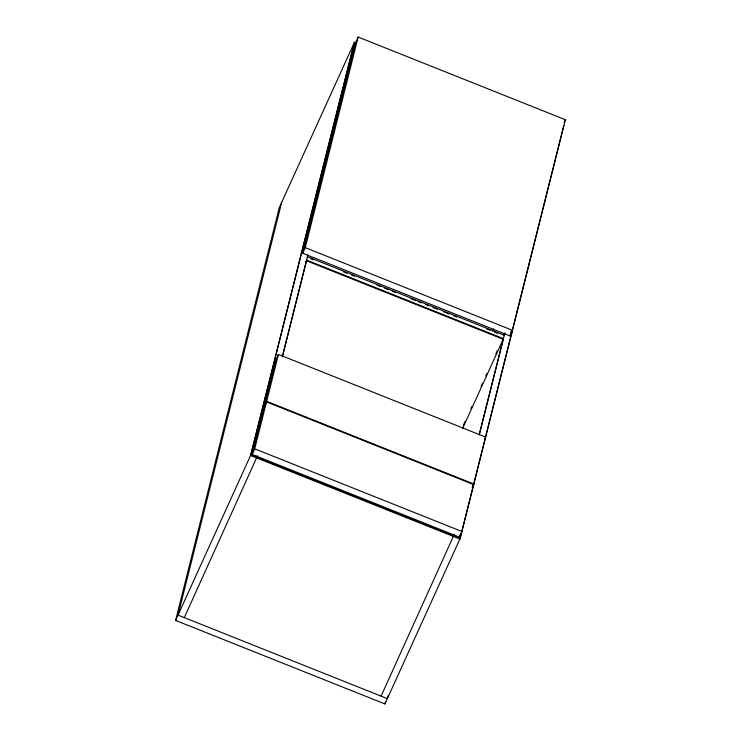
<?xml version="1.0" encoding="UTF-8"?>
<svg xmlns="http://www.w3.org/2000/svg" width="741" height="741" viewBox="0 0 741 741"><rect width="100%" height="100%" fill="white"/><g stroke="black" fill="none" stroke-linecap="round" stroke-linejoin="round"><path stroke-width="1.11" d="M175.608 620.421L279.32 207.526L354.569 41.978L250.856 454.881L175.608 620.421L384.94 703.95L460.18 538.401L565.392 119.736L358.153 37.05L355.606 42.663L302.708 253.246L509.947 335.932L512.494 330.319L305.264 247.633L358.153 37.05M281.737 202.2L178.025 615.104L387.358 698.633L388.201 695.262M354.3 42.57L250.588 455.474L459.911 538.994L563.345 127.22M266.51 401.9L254.728 448.824L461.958 531.51L459.411 537.132L252.172 454.437L263.963 407.522L266.51 401.9L473.749 484.595L472.471 487.402M278.44 354.42L275.884 360.033L264.102 406.957L266.658 401.335L278.44 354.42L485.67 437.107L484.818 438.978M282.228 356.995L306.181 261.629M307.311 257.136L307.876 254.895M257.553 455.696L184.305 617.605M282.497 356.402L307.858 255.423M384.94 703.95L385.496 701.708M479.279 434.393L503.232 339.017M504.075 335.654L504.64 333.404M454.326 534.215L381.078 696.123M479.26 434.921L504.908 332.82M459.411 537.132L459.966 534.891M509.947 335.932L511.068 331.459M302.708 253.246L305.264 247.633M307.256 257.349L307.524 256.757L504.297 335.265M305.449 262.833L306.681 260.137L503.445 338.646L462.486 428.761M252.172 454.437L254.728 448.824M564.114 122.552L565.392 119.736M563.623 126.1L563.892 125.507M492.645 331.014L493.599 328.921M463.338 425.39L465.246 421.175M470.998 408.532L471.952 406.429M481.048 386.413L482.484 383.254M485.837 375.882L486.791 373.779M495.886 353.763L497.322 350.604M472.184 487.773L473.888 484.03L266.658 401.335M310.488 258.637L313.712 259.924M343.815 271.938L347.038 273.216M351.345 274.939L354.569 276.226M377.15 285.229L380.374 286.517M384.672 288.24L387.904 289.527M392.202 291.241L395.425 292.528M410.477 298.53L415.858 300.679M418.007 301.541L421.231 302.828M425.538 304.542L428.761 305.829M433.059 307.543L437.357 309.256M443.813 311.831L449.185 313.98M453.492 315.694L456.715 316.981M486.818 328.995L490.051 330.282M494.349 331.996L497.572 333.283M306.413 260.721L503.176 339.239M250.856 454.881L460.18 538.401"/></g></svg>
